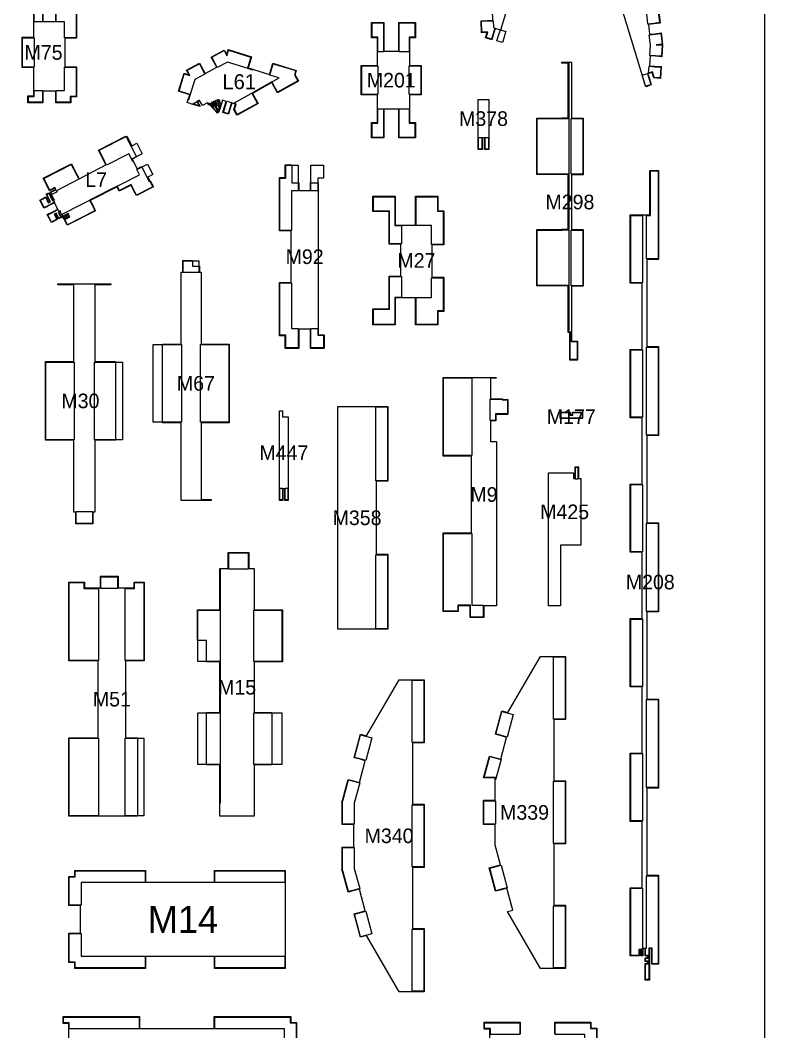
# Model space of a CAD drawing. Header units: millimetres. Extents: x 0 to 500, y 0 to 700.
# Drawn here: x 372.7 to 500, y 348.2 to 521.1 of the extents above; entities that cross this region are included whole.
import ezdxf
from ezdxf.enums import TextEntityAlignment as Align

# ---------------------------------------------------------------- set-up
doc = ezdxf.new("R2010")
doc.units = ezdxf.units.MM
for name, color, linetype in [('CORTE', 1, 'Continuous'), ('GRABADO', 5, 'Continuous'), ('HOJA', 8, 'Continuous')]:
    doc.layers.add(name, color=color, linetype=linetype)

msp = doc.modelspace()

# ---------------------------------------------------------------- linework, layer by layer
at = {"layer": 'CORTE'}
for points in [[(462.9, 545.94), (454.8, 519.38), (453.9, 519.66), (453.63, 518.77), (453.32, 517.74), (452.24, 518.07), (452.24, 518.07), (452.53, 519), (451.56, 518.97), (451.49, 521.01), (452.56, 521.04), (453.49, 521.07), (453.43, 522.81)], [(481.86, 522.62), (482.09, 520.62), (481.02, 520.5), (480.11, 520.39), (480.3, 518.69), (481.22, 518.8), (482.29, 518.92), (482.52, 516.92), (482.28, 516.9), (482.52, 516.88), (482.4, 514.87), (481.32, 514.94), (480.4, 515), (480.29, 513.29), (481.21, 513.23), (482.29, 513.17), (482.16, 511.16), (482.16, 511.16), (481.03, 511.23), (480.75, 512.17), (480.02, 511.94), (480.29, 511.06), (480.52, 510.3), (480.6, 510.03), (479.66, 509.74), (471.74, 535.73)], [(376.54, 525.5), (376.54, 520.87), (378.77, 520.87), (378.77, 525.3)], [(382.31, 523), (382.31, 518.03), (380.31, 518.03), (380.31, 513.16), (382.31, 513.16), (382.31, 508), (381.31, 508), (381.31, 507), (378.77, 507), (378.77, 509), (376.54, 509), (376.54, 507), (374, 507), (374, 508.15), (375, 508.15), (375, 513.01), (373, 513.01), (373, 518.18), (373, 518.18), (375, 518.18), (375, 523.04)], [(381, 336.44), (381, 349.59), (380, 349.59), (380, 350.74), (393.08, 350.74), (393.08, 349.66), (393.08, 348.74), (405.85, 348.74), (405.85, 349.66), (405.85, 350.74), (418.93, 350.74), (418.93, 349.74), (419.93, 349.74), (419.93, 336.29)], [(453, 335.31), (453, 348.63), (452, 348.63), (452, 349.79), (458.19, 349.79), (458.19, 348.78), (458.19, 348.78), (458.19, 348.78), (458.19, 347.78)], [(464.09, 347.78), (464.09, 348.71), (464.09, 349.79), (470.28, 349.79), (470.28, 348.78), (471.28, 348.78), (471.28, 335.16)]]:
    msp.add_lwpolyline(points, dxfattribs=at)
for points in [[(431, 508.33), (431, 513.37), (433.77, 513.37), (433.77, 518.11), (432.77, 518.11), (432.77, 520.72), (434.85, 520.72), (434.85, 515.8), (437.4, 515.8), (437.4, 520.72), (440.26, 520.72), (440.26, 518.11), (439.26, 518.11), (439.26, 513.37), (441.26, 513.37), (441.26, 508.33), (439.26, 508.33), (439.26, 503.59), (440.26, 503.59), (440.26, 501), (437.4, 501), (437.4, 505.89), (434.85, 505.89), (434.85, 501), (432.77, 501), (432.77, 503.59), (433.77, 503.59), (433.77, 508.33), (431, 508.33)], [(407.33, 505.31), (407.57, 506.11), (407.62, 506.27), (407.62, 506.27), (407.91, 507.23), (407.25, 507.43), (406.79, 505.9), (406.46, 507.41), (406.42, 507.41), (406.77, 505.83), (406.63, 505.39), (406.44, 505.74), (406.17, 506.26), (406.17, 506.26), (405.7, 507.14), (405.67, 507.12), (406.61, 505.36), (406.51, 505.31), (406.43, 505.23), (406.14, 505.53), (405.74, 505.95), (405.74, 505.95), (405.04, 506.67), (404.94, 506.57), (404.7, 506.99), (403.83, 506.5), (403.33, 507.36), (402.99, 507.17), (403.47, 506.33), (402.5, 506.62), (402.39, 506.82), (402.2, 506.71), (401.24, 507.01), (401.66, 508.37), (399.74, 508.95), (400.69, 512.04), (401.54, 511.78), (401.12, 512.57), (403.36, 513.76), (404.3, 512), (406.27, 513.05), (405.33, 514.81), (407.56, 516), (407.98, 515.21), (408.24, 516.07), (412.21, 514.86), (411.92, 513.9), (411.92, 513.9), (411.63, 512.95), (415.32, 511.82), (415.58, 512.71), (415.9, 513.74), (419.87, 512.53), (419.64, 511.79), (420.25, 510.71), (416.67, 508.71), (415.69, 510.46), (412.37, 508.6), (413.35, 506.86), (409.77, 504.86), (409.23, 505.82), (409.51, 506.74), (408.85, 506.94), (408.58, 506.06), (408.27, 505.03), (407.33, 505.31)], [(461, 475.69), (461, 485.31), (465.3, 485.31), (465.3, 485.36), (466.4, 485.36), (466.4, 494.73), (461, 494.73), (461, 504.38), (465.3, 504.38), (465.3, 504.4), (466.4, 504.4), (466.4, 513.77), (465.3, 513.77), (465.3, 513.92), (466.97, 513.92), (466.97, 504.38), (468.97, 504.38), (468.97, 494.69), (466.97, 494.69), (466.97, 485.31), (468.97, 485.31), (468.97, 475.62), (466.97, 475.62), (466.97, 466.23), (467.97, 466.23), (467.97, 463), (466.64, 463), (466.64, 467.73), (466.4, 467.73), (466.4, 475.69), (463.37, 475.69), (461, 475.69)], [(451, 500), (451, 500), (451, 507.56), (452.82, 507.56), (452.82, 499), (452.11, 499), (452.11, 501), (451.71, 501), (451.71, 499), (451, 499), (451, 500)], [(380.19, 487.06), (381.08, 487.51), (381.05, 487.57), (380.22, 487.15), (380.16, 487.12), (379.99, 487.45), (380.06, 487.48), (380.88, 487.9), (380.85, 487.96), (379.96, 487.5), (379.51, 488.39), (379.28, 488.28), (379.74, 487.39), (379.25, 487.14), (378.79, 488.03), (378.57, 487.92), (379.02, 487.03), (378, 486.5), (377.3, 487.88), (378.26, 488.36), (379.08, 488.79), (378.52, 489.89), (377.69, 489.47), (377.2, 489.22), (376.74, 488.98), (376.04, 490.35), (377.06, 490.88), (377.51, 489.99), (377.74, 490.1), (377.32, 490.92), (377.1, 491.35), (377.59, 491.6), (377.81, 491.17), (378.23, 490.35), (378.45, 490.46), (378.03, 491.29), (378.03, 491.29), (377.81, 491.71), (378.7, 492.17), (378.59, 492.39), (377.7, 491.93), (376.61, 494.07), (381.44, 496.53), (381.86, 495.71), (382.35, 494.75), (382.37, 494.76), (382.76, 494.01), (387.34, 496.35), (386.96, 497.1), (386.98, 497.11), (386.48, 498.07), (386.07, 498.89), (390.76, 501.29), (392.58, 497.72), (391.83, 497.34), (392.67, 495.68), (393.42, 496.07), (394.72, 493.53), (394.91, 493.62), (395.44, 492.6), (392.54, 491.12), (392.12, 491.94), (391.63, 492.9), (389.62, 491.88), (389.24, 492.63), (384.65, 490.29), (385.07, 489.47), (385.21, 489.2), (385.56, 488.51), (380.71, 486.04), (380.19, 487.06)], [(419, 476.26), (419, 485.08), (417, 485.08), (417, 494.19), (418, 494.19), (418, 496.37), (419.15, 496.37), (419.15, 493.3), (420.31, 493.3), (420.31, 492.01), (422.32, 492.01), (422.32, 493.3), (423.63, 493.3), (423.63, 467.3), (424.63, 467.3), (424.63, 465), (422.32, 465), (422.32, 467.33), (422.32, 467.33), (422.32, 468.31), (420.31, 468.31), (420.31, 465), (418, 465), (418, 467.15), (417, 467.15), (417, 476.26), (419, 476.26)], [(480.26, 357), (479.54, 357), (479.54, 359.85), (479.97, 359.85), (479.97, 360.17), (479.54, 360.17), (479.54, 360.8), (479.97, 360.8), (479.97, 361.12), (479.54, 361.12), (479.54, 362.4), (479.12, 362.4), (479.12, 361.12), (478.98, 361.12), (478.83, 361.12), (478.83, 362.12), (478.57, 362.12), (478.57, 361.12), (477, 361.12), (477, 372.77), (478.08, 372.77), (479.01, 372.77), (479.01, 384.13), (478.08, 384.13), (477, 384.13), (477, 395.78), (478.08, 395.78), (479.01, 395.78), (479.01, 407.14), (478.08, 407.14), (477, 407.14), (477, 418.79), (478.08, 418.79), (479.01, 418.79), (479.01, 430.14), (478.08, 430.14), (477, 430.14), (477, 441.8), (478.08, 441.8), (479.01, 441.8), (479.01, 453.15), (478.08, 453.15), (477, 453.15), (477, 464.8), (478.08, 464.8), (479.01, 464.8), (479.01, 476.16), (478.08, 476.16), (477, 476.16), (477, 487.81), (480.36, 487.81), (480.36, 495.42), (480.76, 495.42), (481.83, 495.42), (481.83, 480.2), (480.76, 480.2), (479.83, 480.2), (479.83, 465.29), (480.76, 465.29), (481.83, 465.29), (481.83, 450.08), (480.76, 450.08), (479.83, 450.08), (479.83, 435.16), (480.76, 435.16), (481.83, 435.16), (481.83, 419.95), (480.76, 419.95), (479.83, 419.95), (479.83, 405.04), (480.76, 405.04), (481.83, 405.04), (481.83, 389.83), (480.76, 389.83), (479.83, 389.83), (479.83, 374.91), (480.76, 374.91), (481.83, 374.91), (481.83, 359.7), (480.68, 359.7), (480.68, 362.4), (480.26, 362.4), (480.26, 359.77), (480.26, 357)], [(433, 471.78), (435.78, 471.78), (435.78, 477.36), (437.78, 477.36), (437.78, 482.79), (435.78, 482.79), (435.78, 488.38), (433, 488.38), (433, 491.01), (436.8, 491.01), (436.8, 486.05), (440.29, 486.05), (440.29, 491.01), (444.09, 491.01), (444.09, 488.53), (445.09, 488.53), (445.09, 482.69), (443.09, 482.69), (443.09, 477.15), (445.09, 477.15), (445.09, 471.31), (444.09, 471.31), (444.09, 469), (440.29, 469), (440.29, 473.62), (436.8, 473.62), (436.8, 469), (433, 469), (433, 471.78)], [(403.6, 439.15), (405.32, 439.15), (405.32, 439), (400.18, 439), (400.18, 452.29), (397, 452.29), (397, 465.74), (400.18, 465.74), (400.18, 478.03), (400.47, 478.03), (400.47, 480.03), (402.15, 480.03), (402.15, 479.03), (403.32, 479.03), (403.32, 478.03), (403.6, 478.03), (403.6, 465.74), (408.43, 465.74), (408.43, 452.29), (403.6, 452.29), (403.6, 439.15)], [(381.83, 462.74), (381.83, 475.88), (379.11, 475.88), (379.11, 476.03), (388.15, 476.03), (388.15, 475.88), (385.43, 475.88), (385.43, 462.74), (388.95, 462.74), (388.95, 449.29), (385.43, 449.29), (385.43, 437), (385.09, 437), (385.09, 435), (382.17, 435), (382.17, 437), (381.83, 437), (381.83, 449.29), (379.49, 449.29), (377, 449.29), (377, 462.74), (379.49, 462.74), (381.83, 462.74)], [(454.14, 421), (451.95, 421), (451.95, 419), (449.6, 419), (449.6, 421), (447.56, 421), (447.56, 420), (445, 420), (445, 433.44), (449.83, 433.44), (449.83, 446.59), (445, 446.59), (445, 460.03), (448.7, 460.03), (454.06, 460.03), (454.06, 459.88), (453.12, 459.88), (453.12, 456.39), (455.15, 456.39), (455.15, 456.25), (456.07, 456.25), (456.07, 453.72), (454.03, 453.72), (454.03, 452.59), (453.12, 452.59), (453.12, 449.09), (454.14, 449.09), (454.14, 421)], [(435.56, 455.06), (435.56, 442.27), (433.56, 442.27), (433.56, 429.79), (435.56, 429.79), (435.56, 417), (427, 417), (427, 455.06), (435.56, 455.06)], [(417.92, 441), (417.61, 441), (417.61, 439), (417, 439), (417, 454.3), (417.51, 454.3), (417.51, 453.3), (418.52, 453.3), (418.52, 439), (417.92, 439), (417.92, 441)], [(466.71, 454.09), (466.71, 453.67), (467.11, 453.67), (467.11, 454.09), (468.82, 454.09), (468.82, 453), (465, 453), (465, 454.09), (466.71, 454.09)], [(468.14, 444.73), (468.14, 443.66), (468.14, 442.73), (468.55, 442.73), (468.55, 431.36), (465.08, 431.36), (465.08, 421), (463, 421), (463, 443.73), (467.31, 443.73), (467.31, 442.73), (467.58, 442.73), (467.58, 443.66), (467.58, 444.73), (468.14, 444.73)], [(412.7, 385), (406.82, 385), (406.82, 393.79), (404.98, 393.79), (404.52, 393.79), (404.52, 402.73), (404.91, 402.73), (404.91, 402.73), (406.82, 402.73), (406.82, 411.38), (404.52, 411.38), (404.52, 415.07), (403, 415.07), (403, 420.32), (406.82, 420.32), (406.82, 427.34), (408.25, 427.34), (408.25, 430.11), (411.75, 430.11), (411.75, 427.34), (412.7, 427.34), (412.7, 420.32), (417.5, 420.32), (417.5, 411.38), (412.7, 411.38), (412.7, 402.73), (415.72, 402.73), (415.72, 393.79), (412.7, 393.79), (412.7, 385)], [(392.3, 385), (392.3, 385), (391.97, 385), (391.42, 385), (383.84, 385), (381, 385), (381, 398.44), (386, 398.44), (386, 411.59), (381, 411.59), (381, 425.03), (383.65, 425.03), (383.65, 424.03), (386.38, 424.03), (386.38, 426.03), (389.41, 426.03), (389.41, 424.03), (392.15, 424.03), (392.15, 425.03), (393.9, 425.03), (393.9, 411.59), (390.69, 411.59), (390.69, 398.44), (392.72, 398.44), (392.72, 385), (392.3, 385)], [(464.29, 359), (464.29, 359), (461.65, 359), (455.98, 368.73), (456.9, 368.97), (455.9, 372.69), (455, 372.45), (453.96, 372.17), (452.88, 376.17), (454.82, 376.69), (453.9, 380.08), (453.9, 383.59), (452.98, 383.59), (451.9, 383.59), (451.9, 387.73), (452.98, 387.73), (453.9, 387.73), (453.9, 391.57), (451.92, 391.57), (452.92, 395.3), (454.85, 394.78), (455.86, 398.49), (454.96, 398.74), (453.93, 399.02), (455.01, 403.02), (456.06, 402.73), (461.65, 412.33), (464.29, 412.33), (464.29, 412.33), (465.94, 412.33), (465.94, 401.54), (463.94, 401.54), (463.94, 391.06), (464.86, 391.06), (465.94, 391.06), (465.94, 380.27), (464.86, 380.27), (463.94, 380.27), (463.94, 369.79), (464.86, 369.79), (465.94, 369.79), (465.94, 359), (464.29, 359)], [(440.7, 397.54), (439.77, 397.54), (439.77, 387.06), (441.77, 387.06), (441.77, 376.27), (439.77, 376.27), (439.77, 365.79), (440.7, 365.79), (441.77, 365.79), (441.77, 355), (440.2, 355), (437.48, 355), (431.9, 364.59), (430.84, 364.31), (429.76, 368.31), (431.69, 368.83), (430.69, 372.54), (429.8, 372.3), (428.76, 372.02), (427.79, 375.6), (427.74, 375.6), (427.74, 375.81), (427.68, 376.03), (427.74, 376.04), (427.74, 379.74), (429.74, 379.74), (429.74, 383.58), (427.74, 383.58), (427.74, 387.28), (427.68, 387.3), (427.74, 387.51), (427.74, 387.72), (427.79, 387.72), (428.76, 391.3), (430.69, 390.78), (431.69, 394.49), (430.8, 394.74), (429.76, 395.02), (430.84, 399.02), (431.9, 398.73), (437.48, 408.33), (440.12, 408.33), (440.12, 408.33), (441.77, 408.33), (441.77, 397.54), (440.7, 397.54)], [(382, 359), (382, 360), (381, 360), (381, 365.01), (383, 365.01), (383, 369.72), (381, 369.72), (381, 374.73), (382, 374.73), (382, 375.73), (394.1, 375.73), (394.1, 373.73), (405.9, 373.73), (405.9, 375.73), (418.01, 375.73), (418.01, 359), (405.9, 359), (405.9, 361), (394.1, 361), (394.1, 359), (382, 359)]]:
    msp.add_lwpolyline(points, close=True, dxfattribs=at)
at = {"layer": 'GRABADO'}
for points in [[(374.07, 525.43), (376.46, 525.43), (376.46, 523.11), (376.46, 520.8), (375.07, 520.8), (375.07, 523.11), (374.07, 523.11), (374.07, 525.43)], [(381.24, 525.43), (381.24, 523.11), (382.24, 523.11), (382.24, 518.1), (381.24, 518.1), (380.24, 518.1), (380.24, 520.8), (378.85, 520.8), (378.85, 523.11), (378.85, 525.43), (381.24, 525.43)], [(479.82, 522.21), (479.3, 523.91), (480.26, 524.2), (481.21, 524.49), (481.76, 522.71), (480.8, 522.42), (481.79, 522.53), (482.01, 520.69), (481.02, 520.57), (480.02, 520.45), (479.82, 522.21)], [(434.78, 520.65), (434.78, 518.18), (434.78, 515.72), (433.85, 515.72), (433.85, 518.18), (433.07, 518.18), (432.85, 518.18), (432.85, 520.65), (434.78, 520.65)], [(440.18, 520.65), (440.18, 518.18), (440.18, 518.18), (439.18, 518.18), (439.18, 515.72), (437.48, 515.72), (437.48, 518.18), (437.48, 520.65), (440.18, 520.65)], [(453.6, 519.83), (453.85, 519.75), (453.56, 518.79), (453.27, 517.84), (452.34, 518.12), (452.63, 519.08), (451.63, 519.05), (451.57, 520.94), (452.57, 520.97), (453.57, 521), (453.6, 519.83)], [(455.71, 519.18), (455.56, 518.71), (455.56, 518.71), (455.42, 518.23), (455.42, 518.23), (455.13, 517.27), (454.2, 517.55), (454.49, 518.51), (454.78, 519.47), (455.71, 519.18)], [(480.44, 516.85), (480.24, 518.61), (481.23, 518.72), (482.22, 518.84), (482.44, 516.99), (481.45, 516.87), (482.44, 516.81), (482.33, 514.95), (481.33, 515.02), (480.33, 515.08), (480.44, 516.85)], [(373.07, 518.1), (374.07, 518.1), (375.07, 518.1), (375.07, 513.09), (374.07, 513.09), (373.07, 513.09), (373.07, 518.1)], [(407.53, 515.9), (408, 515.02), (408.29, 515.98), (412.12, 514.81), (411.83, 513.85), (411.54, 512.9), (412.41, 512.63), (408.11, 513.94), (406.37, 513.02), (405.43, 514.78), (407.53, 515.9)], [(400.74, 511.95), (401.69, 511.66), (401.22, 512.54), (403.33, 513.66), (404.27, 511.9), (402.53, 510.97), (401.47, 507.51), (401.75, 508.42), (399.84, 509), (400.74, 511.95)], [(419.78, 512.48), (419.56, 511.78), (420.14, 510.74), (416.7, 508.82), (415.72, 510.56), (412.27, 508.63), (413.25, 506.89), (409.8, 504.96), (409.31, 505.83), (409.6, 506.79), (409.2, 506.91), (416.95, 511.25), (415.37, 511.73), (415.66, 512.69), (415.66, 512.69), (415.95, 513.64), (419.78, 512.48)], [(461.08, 485.23), (465.37, 485.23), (465.37, 485.28), (466.47, 485.28), (466.47, 494.8), (461.08, 494.8), (461.08, 504.31), (465.37, 504.31), (465.37, 504.32), (466.47, 504.32), (466.47, 513.84), (466.47, 467.8), (466.47, 475.76), (463.37, 475.76), (461.08, 475.76), (461.08, 485.23)], [(378.85, 507.07), (378.85, 508.08), (378.85, 509.08), (380.24, 509.08), (380.24, 513.09), (381.24, 513.09), (382.24, 513.09), (382.24, 508.08), (381.24, 508.08), (381.24, 507.07), (378.85, 507.07)], [(431.07, 513.3), (431.85, 513.3), (432.07, 513.3), (433.07, 513.3), (433.85, 513.3), (433.85, 508.41), (433.07, 508.41), (432.07, 508.41), (431.85, 508.41), (431.07, 508.41), (431.07, 513.3)], [(441.18, 508.41), (440.18, 508.41), (439.18, 508.41), (439.18, 513.3), (440.18, 513.3), (441.18, 513.3), (441.18, 508.41)], [(480.08, 509.95), (479.63, 509.81), (479.34, 510.77), (479.05, 511.73), (479.92, 511.99), (480.22, 511.04), (480.45, 510.28), (480.51, 510.08), (480.08, 509.95)], [(481.09, 511.3), (480.8, 512.26), (480.14, 512.06), (480.21, 513.22), (481.21, 513.16), (482.21, 513.1), (482.09, 511.24), (481.09, 511.3)], [(374.07, 507.07), (374.07, 508.08), (375.07, 508.08), (375.07, 509.08), (376.46, 509.08), (376.46, 508.08), (376.46, 507.07), (374.07, 507.07)], [(403.36, 507.46), (403.36, 507.46), (402.89, 507.19), (403.31, 506.46), (402.55, 506.69), (402.42, 506.92), (402.25, 506.83), (403.36, 507.46)], [(406.47, 505.37), (406.43, 505.33), (406.19, 505.58), (405.74, 506.06), (405.74, 506.06), (405.04, 506.78), (404.96, 506.69), (404.82, 506.93), (404.96, 506.69), (405.18, 506.91), (405.87, 506.18), (405.4, 507.07), (405.57, 507.15), (406.51, 505.39), (406.47, 505.37)], [(405.89, 507.33), (406.36, 506.45), (406.15, 507.42), (406.45, 507.49), (406.33, 507.46), (406.69, 505.83), (406.61, 505.59), (406.51, 505.78), (406.51, 505.78), (406.2, 506.36), (406.2, 506.36), (405.73, 507.24), (405.89, 507.33)], [(406.7, 507.54), (406.91, 506.56), (406.8, 506.2), (406.52, 507.5), (406.7, 507.54)], [(408.13, 505.15), (407.42, 505.36), (407.64, 506.09), (407.71, 506.32), (408, 507.28), (408.8, 507.03), (408.51, 506.08), (408.22, 505.12), (408.13, 505.15)], [(432.85, 501.07), (432.85, 503.52), (433.07, 503.52), (433.85, 503.52), (433.85, 505.96), (434.78, 505.96), (434.78, 503.52), (434.78, 501.07), (432.85, 501.07)], [(437.48, 501.07), (437.48, 503.52), (437.48, 505.96), (439.18, 505.96), (439.18, 503.52), (440.18, 503.52), (440.18, 501.07), (437.48, 501.07)], [(468.89, 494.77), (467.89, 494.77), (466.89, 494.77), (466.89, 504.31), (467.89, 504.31), (468.89, 504.31), (468.89, 494.77)], [(391.76, 499.64), (392.6, 500.07), (393.51, 498.28), (392.62, 497.82), (391.73, 497.37), (391.94, 496.96), (391.27, 498.27), (387.44, 496.31), (387.06, 497.07), (387.08, 497.08), (386.55, 498.11), (386.17, 498.86), (390.92, 501.28), (391.76, 499.64)], [(451.07, 501.07), (451.63, 501.07), (451.63, 500.07), (451.63, 499.07), (451.07, 499.07), (451.07, 500.07), (451.07, 501.07)], [(452.75, 501.07), (452.75, 500.57), (452.75, 500.07), (452.75, 499.07), (452.19, 499.07), (452.19, 500.07), (452.19, 501.07), (452.75, 501.07)], [(378.9, 491.95), (378.99, 491.78), (378.1, 491.32), (378.1, 491.32), (377.92, 491.68), (378.81, 492.13), (378.62, 492.49), (377.73, 492.03), (376.71, 494.03), (381.41, 496.43), (381.8, 495.68), (382.32, 494.65), (382.34, 494.66), (382.72, 493.91), (378.9, 491.95)], [(395.33, 494.7), (394.5, 494.28), (395.34, 492.63), (392.57, 491.22), (392.19, 491.98), (391.66, 493), (389.65, 491.98), (389.27, 492.73), (384.55, 490.32), (385.01, 489.43), (385.14, 489.17), (385.46, 488.54), (380.74, 486.14), (380.29, 487.03), (381.18, 487.48), (381.08, 487.67), (380.19, 487.22), (380.19, 487.22), (380.09, 487.41), (380.09, 487.41), (380.98, 487.87), (380.88, 488.06), (379.99, 487.6), (379.83, 487.92), (393.1, 494.68), (392.64, 495.58), (393.53, 496.04), (394.42, 496.49), (395.33, 494.7)], [(417.07, 494.12), (418.07, 494.12), (418.07, 496.3), (420.23, 496.3), (420.23, 494.12), (420.23, 491.94), (419.07, 491.94), (419.07, 485.15), (418.07, 485.15), (417.07, 485.15), (417.07, 494.12)], [(424.55, 496.3), (424.55, 494.12), (423.55, 494.12), (423.55, 491.94), (422.39, 491.94), (422.39, 494.12), (422.39, 496.3), (424.55, 496.3)], [(481.76, 480.28), (480.76, 480.28), (479.76, 480.28), (479.76, 487.74), (480.44, 487.74), (480.44, 495.34), (480.76, 495.34), (481.76, 495.34), (481.76, 480.28)], [(376.43, 489.74), (376.14, 490.32), (377.03, 490.78), (377.48, 489.89), (377.84, 490.07), (377.38, 490.96), (377.2, 491.31), (377.56, 491.5), (377.74, 491.14), (378.19, 490.25), (378.55, 490.43), (378.37, 490.34), (378.55, 489.99), (377.66, 489.54), (377.16, 489.28), (376.77, 489.08), (376.43, 489.74)], [(435.85, 485.98), (435.85, 488.45), (433.07, 488.45), (433.07, 490.93), (436.72, 490.93), (436.72, 488.45), (436.72, 485.98), (437.85, 485.98), (437.85, 482.87), (435.85, 482.87), (435.85, 485.98)], [(444.01, 490.93), (444.01, 488.45), (445.01, 488.45), (445.01, 482.76), (444.01, 482.76), (443.01, 482.76), (443.01, 485.98), (440.37, 485.98), (440.37, 488.45), (440.37, 490.93), (444.01, 490.93)], [(379.36, 488.4), (379.54, 488.5), (379.18, 488.31), (379.64, 487.42), (379.28, 487.24), (378.83, 488.13), (378.47, 487.95), (378.92, 487.06), (378.03, 486.6), (377.4, 487.84), (378.29, 488.3), (379.18, 488.75), (379.36, 488.4)], [(477.07, 487.74), (478.88, 487.74), (479.09, 487.74), (479.09, 476.23), (478.08, 476.23), (477.07, 476.23), (477.07, 487.74)], [(468.89, 475.69), (467.89, 475.69), (466.89, 475.69), (466.89, 485.23), (467.89, 485.23), (468.89, 485.23), (468.89, 475.69)], [(400.54, 477.96), (400.54, 478.96), (400.54, 479.96), (403.24, 479.96), (403.24, 478.96), (403.24, 477.96), (400.54, 477.96)], [(417.07, 476.19), (418.07, 476.19), (419.07, 476.19), (419.07, 468.39), (420.23, 468.39), (420.23, 467.4), (420.23, 467.23), (420.23, 466.06), (420.23, 465.07), (418.07, 465.07), (418.07, 466.06), (418.07, 467.23), (417.07, 467.23), (417.07, 476.19)], [(433.07, 471.39), (433.07, 471.7), (435.85, 471.7), (435.85, 473.7), (435.85, 477.29), (437.85, 477.29), (437.85, 473.7), (436.72, 473.7), (436.72, 471.39), (436.72, 469.07), (433.07, 469.07), (433.07, 471.39)], [(445.01, 471.39), (444.01, 471.39), (444.01, 469.07), (440.37, 469.07), (440.37, 471.39), (440.37, 473.7), (443.01, 473.7), (443.01, 477.07), (444.01, 477.07), (445.01, 477.07), (445.01, 471.39)], [(424.55, 466.06), (424.55, 465.07), (422.39, 465.07), (422.39, 466.06), (422.39, 467.4), (422.39, 467.4), (422.39, 468.39), (423.55, 468.39), (423.55, 467.23), (424.55, 467.23), (424.55, 466.06)], [(467.89, 463.07), (466.72, 463.07), (466.72, 466.16), (466.72, 467.8), (466.89, 467.8), (466.89, 466.16), (467.89, 466.16), (467.89, 463.07)], [(400.26, 452.37), (397.84, 452.37), (395.43, 452.37), (395.43, 465.66), (397.84, 465.66), (400.26, 465.66), (400.26, 452.37)], [(408.36, 452.37), (405.94, 452.37), (403.53, 452.37), (403.53, 465.66), (405.94, 465.66), (408.36, 465.66), (408.36, 452.37)], [(477.07, 462.8), (477.07, 464.73), (478.08, 464.73), (479.09, 464.73), (479.09, 453.22), (478.08, 453.22), (477.07, 453.22), (477.07, 462.8)], [(481.76, 450.15), (480.76, 450.15), (479.76, 450.15), (479.76, 465.22), (480.76, 465.22), (481.76, 465.22), (481.76, 450.15)], [(381.9, 449.37), (379.49, 449.37), (377.08, 449.37), (377.08, 462.66), (379.49, 462.66), (381.9, 462.66), (381.9, 449.37)], [(385.36, 462.66), (387.77, 462.66), (390.19, 462.66), (390.19, 449.37), (387.77, 449.37), (385.36, 449.37), (385.36, 462.66)], [(445.08, 459.96), (447.49, 459.96), (448.7, 459.96), (449.9, 459.96), (449.9, 446.66), (447.49, 446.66), (445.08, 446.66), (445.08, 459.96)], [(433.48, 454.98), (433.98, 454.98), (434.48, 454.98), (435.48, 454.98), (435.48, 442.35), (434.48, 442.35), (433.48, 442.35), (433.48, 454.98)], [(453.04, 456.31), (454.06, 456.31), (455.08, 456.31), (455.08, 456.18), (455.99, 456.18), (455.99, 453.79), (455.08, 453.79), (453.96, 453.79), (453.96, 452.66), (453.04, 452.66), (453.04, 456.31)], [(465.07, 454.02), (466.07, 454.02), (466.63, 454.02), (466.63, 453.59), (467.19, 453.59), (467.19, 454.02), (467.75, 454.02), (468.75, 454.02), (468.75, 453.05), (467.75, 453.05), (467.07, 453.05), (466.75, 453.05), (466.07, 453.05), (465.07, 453.05), (465.07, 454.02)], [(467.65, 442.66), (467.65, 443.66), (467.65, 444.66), (468.06, 444.66), (468.06, 443.66), (468.06, 442.66), (467.65, 442.66)], [(417.53, 441.08), (417.53, 440.08), (417.53, 439.08), (417.07, 439.08), (417.07, 440.08), (417.07, 440.58), (417.07, 441.08), (417.53, 441.08)], [(418.45, 441.08), (418.45, 440.58), (418.45, 440.08), (418.45, 439.08), (417.99, 439.08), (417.99, 440.08), (417.99, 441.08), (418.45, 441.08)], [(477.07, 441.72), (478.08, 441.72), (479.09, 441.72), (479.09, 430.22), (478.08, 430.22), (477.07, 430.22), (477.07, 441.72)], [(385.01, 437.08), (385.01, 436.08), (385.01, 435.08), (382.25, 435.08), (382.25, 436.08), (382.25, 437.08), (385.01, 437.08)], [(481.76, 420.03), (480.76, 420.03), (479.76, 420.03), (479.76, 435.09), (480.76, 435.09), (481.76, 435.09), (481.76, 420.03)], [(449.68, 419.07), (449.68, 420.07), (449.68, 421.07), (447.49, 421.07), (447.49, 420.07), (445.08, 420.07), (445.08, 433.37), (447.49, 433.37), (449.9, 433.37), (449.9, 421.07), (451.87, 421.07), (451.87, 420.07), (451.87, 419.07), (449.68, 419.07)], [(411.68, 430.04), (411.68, 429.26), (411.68, 429.04), (411.68, 428.04), (411.68, 427.26), (408.33, 427.26), (408.33, 428.04), (408.33, 429.04), (408.33, 429.26), (408.33, 430.04), (411.68, 430.04)], [(433.48, 429.71), (434.48, 429.71), (435.48, 429.71), (435.48, 417.07), (434.48, 417.07), (433.98, 417.07), (433.48, 417.07), (433.48, 429.71)], [(406.89, 387.25), (406.89, 393.87), (404.98, 393.87), (403.07, 393.87), (403.07, 399.73), (403.07, 402.66), (404.98, 402.66), (404.98, 402.66), (406.89, 402.66), (406.89, 411.45), (403.07, 411.45), (403.07, 420.24), (406.89, 420.24), (406.89, 427.26), (406.89, 387.25)], [(386.46, 423.96), (386.46, 424.96), (386.46, 425.96), (389.34, 425.96), (389.34, 424.96), (389.34, 423.96), (386.46, 423.96)], [(386.08, 411.66), (383.58, 411.66), (381.07, 411.66), (381.07, 424.96), (383.58, 424.96), (383.58, 423.96), (386.08, 423.96), (386.08, 411.66)], [(393.83, 411.66), (392.22, 411.66), (390.61, 411.66), (390.61, 423.96), (392.22, 423.96), (392.22, 424.96), (393.83, 424.96), (393.83, 411.66)], [(417.43, 411.45), (415.02, 411.45), (412.62, 411.45), (412.62, 420.24), (415.02, 420.24), (417.43, 420.24), (417.43, 411.45)], [(477.07, 413.46), (477.07, 418.71), (478.08, 418.71), (479.09, 418.71), (479.09, 407.21), (478.08, 407.21), (477.07, 407.21), (477.07, 413.46)], [(465.86, 401.62), (463.86, 401.62), (463.86, 412.25), (464.36, 412.25), (464.36, 412.25), (465.86, 412.25), (465.86, 401.62)], [(441.7, 397.62), (440.7, 397.62), (439.7, 397.62), (439.7, 408.25), (440.2, 408.25), (440.2, 408.25), (441.7, 408.25), (441.7, 397.62)], [(481.76, 389.9), (480.76, 389.9), (479.76, 389.9), (479.76, 404.96), (480.76, 404.96), (481.76, 404.96), (481.76, 389.9)], [(417.43, 393.87), (415.02, 393.87), (412.62, 393.87), (412.62, 402.66), (415.02, 402.66), (417.43, 402.66), (417.43, 393.87)], [(455.06, 402.93), (456.1, 402.65), (456.99, 402.4), (455.95, 398.55), (454.98, 398.81), (454.02, 399.07), (455.06, 402.93)], [(386.08, 385.07), (383.84, 385.07), (381.07, 385.07), (381.07, 398.37), (383.58, 398.37), (386.08, 398.37), (386.08, 385.07)], [(393.83, 385.07), (392.22, 385.07), (392.22, 385.07), (391.97, 385.07), (391.42, 385.07), (391.42, 385.07), (390.61, 385.07), (390.61, 398.37), (392.22, 398.37), (393.83, 398.37), (393.83, 385.07)], [(430.89, 398.93), (431.93, 398.65), (432.82, 398.4), (431.78, 394.55), (430.82, 394.81), (429.85, 395.07), (430.89, 398.93)], [(452.98, 395.21), (454.91, 394.69), (453.98, 391.24), (453.98, 391.65), (452.01, 391.65), (452.98, 395.21)], [(477.07, 395.06), (477.07, 395.71), (478.08, 395.71), (479.09, 395.71), (479.09, 384.2), (478.08, 384.2), (477.07, 384.2), (477.07, 395.06)], [(427.81, 387.5), (427.81, 387.65), (427.85, 387.65), (428.81, 391.21), (430.74, 390.69), (429.81, 387.24), (429.81, 383.66), (427.81, 383.66), (427.81, 387.34), (427.77, 387.35), (427.81, 387.5)], [(465.86, 380.35), (464.86, 380.35), (463.86, 380.35), (463.86, 390.98), (464.86, 390.98), (465.86, 390.98), (465.86, 380.35)], [(451.98, 383.86), (451.98, 387.66), (452.98, 387.66), (453.98, 387.66), (453.98, 383.67), (452.98, 383.67), (451.98, 383.67), (451.98, 383.86)], [(441.7, 381.66), (441.7, 376.35), (439.7, 376.35), (439.7, 386.98), (441.7, 386.98), (441.7, 381.66)], [(429.81, 376.09), (430.74, 372.64), (429.78, 372.38), (428.81, 372.12), (427.85, 375.68), (427.81, 375.68), (427.81, 375.82), (427.77, 375.97), (427.81, 375.98), (427.81, 379.67), (429.81, 379.67), (429.81, 376.09)], [(381.07, 374.66), (382.07, 374.66), (382.07, 375.66), (394.03, 375.66), (394.03, 374.66), (394.03, 373.66), (383.07, 373.66), (383.07, 369.8), (382.07, 369.8), (381.07, 369.8), (381.07, 374.66)], [(417.93, 375.66), (417.93, 374.66), (417.93, 374.16), (417.93, 373.66), (405.98, 373.66), (405.98, 374.66), (405.98, 375.66), (417.93, 375.66)], [(455.95, 372.78), (454.98, 372.52), (454.02, 372.26), (453.79, 373.12), (452.98, 376.12), (454.91, 376.64), (455.95, 372.78)], [(481.76, 359.77), (480.76, 359.77), (480.76, 362.47), (480.18, 362.47), (480.18, 359.77), (480.18, 357.08), (479.61, 357.08), (479.61, 359.77), (480.04, 359.77), (480.04, 360.25), (479.61, 360.25), (479.61, 360.72), (480.04, 360.72), (480.04, 361.2), (479.61, 361.2), (479.61, 362.47), (479.76, 362.47), (479.76, 374.84), (480.76, 374.84), (481.76, 374.84), (481.76, 359.77)], [(477.07, 372.7), (478.08, 372.7), (479.09, 372.7), (479.09, 362.47), (479.04, 362.47), (479.04, 361.2), (478.98, 361.2), (478.91, 361.2), (478.91, 362.2), (478.49, 362.2), (478.49, 361.2), (477.07, 361.2), (477.07, 372.7)], [(432.82, 364.92), (431.93, 364.68), (430.89, 364.4), (429.85, 368.26), (431.78, 368.78), (432.82, 364.92)], [(465.86, 359.07), (464.36, 359.07), (464.36, 359.07), (463.86, 359.07), (463.86, 369.71), (464.86, 369.71), (465.86, 369.71), (465.86, 359.07)], [(382.07, 359.07), (382.07, 360.08), (381.07, 360.08), (381.07, 364.94), (382.07, 364.94), (383.07, 364.94), (383.07, 361.08), (394.03, 361.08), (394.03, 360.08), (394.03, 359.07), (382.07, 359.07)], [(441.7, 355.08), (440.2, 355.08), (440.2, 355.08), (439.7, 355.08), (439.7, 365.71), (440.7, 365.71), (441.7, 365.71), (441.7, 355.08)], [(417.93, 360.58), (417.93, 360.08), (417.93, 359.07), (405.98, 359.07), (405.98, 360.08), (405.98, 361.08), (417.93, 361.08), (417.93, 360.58)], [(381.07, 348.66), (381.07, 349.66), (380.08, 349.66), (380.08, 350.66), (393, 350.66), (393, 349.66), (393, 348.66), (381.07, 348.66)], [(419.85, 336.37), (418.85, 336.37), (417.85, 336.37), (417.85, 348.66), (405.93, 348.66), (405.93, 349.66), (405.93, 350.66), (418.85, 350.66), (418.85, 349.66), (419.85, 349.66), (419.85, 336.37)], [(452.08, 349.71), (458.12, 349.71), (458.12, 348.71), (458.12, 347.7), (453.08, 347.7), (453.08, 348.71), (452.08, 348.71), (452.08, 349.71)], [(471.21, 335.23), (470.21, 335.23), (469.21, 335.23), (469.21, 347.7), (464.16, 347.7), (464.16, 348.71), (464.16, 349.71), (470.21, 349.71), (470.21, 348.71), (471.21, 348.71), (471.21, 335.23)]]:
    msp.add_lwpolyline(points, close=True, dxfattribs=at)
at = {"layer": 'HOJA'}
msp.add_lwpolyline([(0, 0), (500, 0), (500, 700), (0, 700)], close=True, dxfattribs=at)

# ---------------------------------------------------------------- texts
at = {"layer": 'GRABADO'}
for s, height, p in [('M75', 2.5, (376.66, 515.59)), ('M201', 2.5, (436.13, 510.85)), ('L61', 2.563, (410.13, 510.59)), ('M378', 2.5, (451.91, 504.28)), ('L7', 2.5, (385.66, 493.82)), ('M298', 2.5, (466.68, 490.02)), ('M92', 2.5, (421.31, 480.67)), ('M27', 2.5, (440.43, 480.03)), ('M67', 2.5, (402.72, 459.02)), ('M30', 2.5, (382.97, 456.02)), ('M177', 2.5, (466.91, 453.33)), ('M447', 2.5, (417.76, 447.15)), ('M9', 2.5, (451.98, 440.02)), ('M425', 2.5, (465.78, 437.05)), ('M358', 2.5, (430.28, 436.03)), ('M208', 2.5, (480.42, 425.05)), ('M15', 2.5, (409.76, 407.06)), ('M51', 2.5, (388.35, 405.02)), ('M339', 2.5, (458.92, 385.66)), ('M340', 2.5, (435.75, 381.66)), ('M14', 4.626, (400.5, 367.37))]:
    msp.add_text(s, height=height, dxfattribs=at).set_placement(p, align=Align.MIDDLE_CENTER)

doc.saveas('drawing.dxf')
